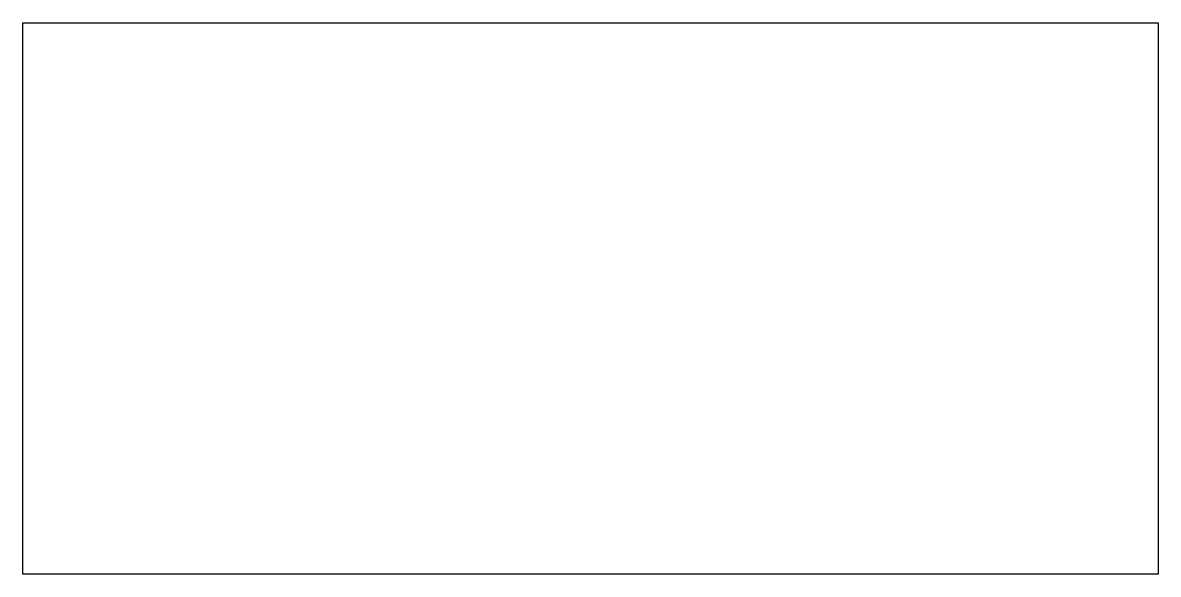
# Model space of a CAD drawing. Header units: inches. Extents: x 12.1 to 26.8, y 19.3 to 26.4.
import ezdxf

# ---------------------------------------------------------------- set-up
doc = ezdxf.new("R2010")
doc.units = ezdxf.units.IN
doc.header["$MEASUREMENT"] = 0
picture_1 = doc.add_image_def('image1.jpg', size_in_pixel=(650, 316))

msp = doc.modelspace()

# ---------------------------------------------------------------- pictures from other files: only their frames are drawn
image = msp.add_image(picture_1, insert=(12.067, 19.269), size_in_units=(14.735, 7.164))
image.dxf.flags = 7

doc.saveas('drawing.dxf')
